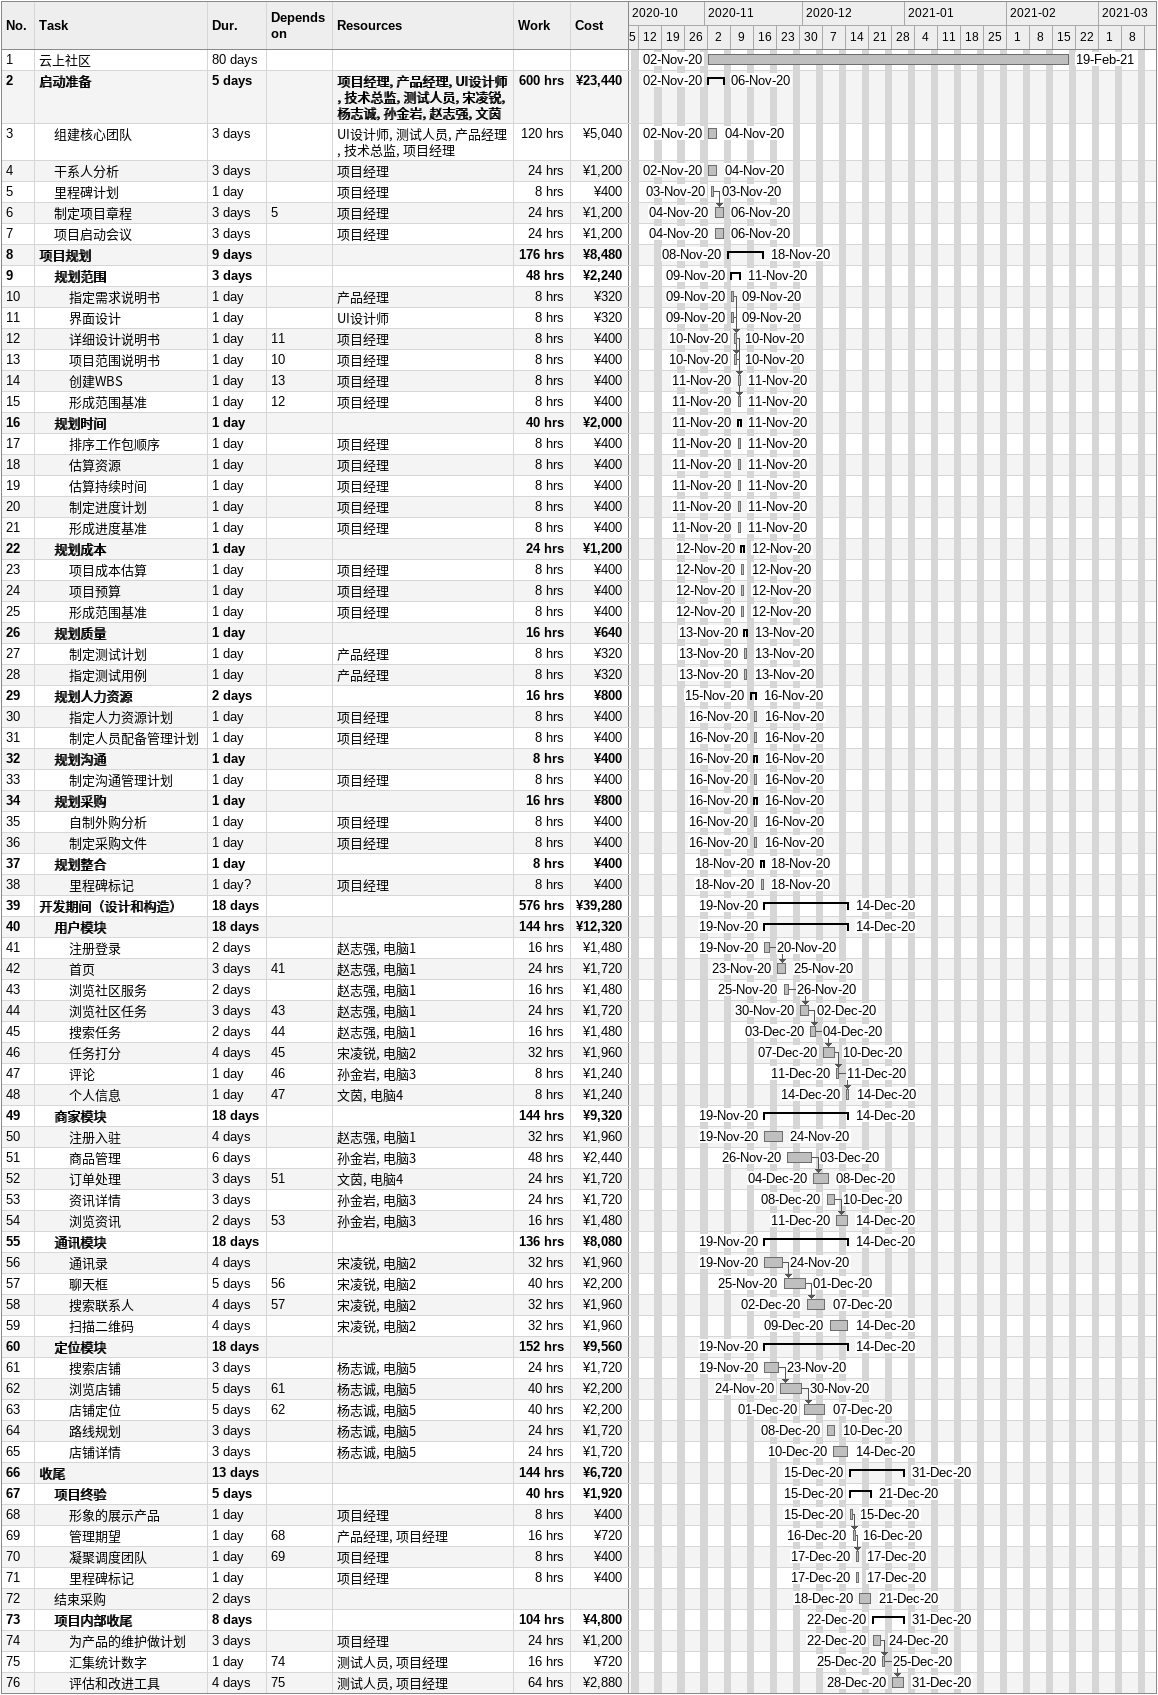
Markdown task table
| ID | Level | Task | Duration | Start | Finish | Predecessors | Resources | Work (h) | Cost (¥) |
|---|---|---|---|---|---|---|---|---|---|
| 1 | 1 | 云上社区 | 80d | 2020-11-02 | 2021-02-19 |  |  |  |  |
| 2 | 1 | **启动准备** | 5d | 2020-11-02 | 2020-11-06 |  | 项目经理, 产品经理, UI设计师, 技术总监, 测试人员, 宋凌锐, 杨志诚, 孙金岩, 赵志强, 文茵 | 600 | 23440 |
| 3 | 2 | 组建核心团队 | 3d | 2020-11-02 | 2020-11-04 |  | UI设计师, 测试人员, 产品经理, 技术总监, 项目经理 | 120 | 5040 |
| 4 | 2 | 干系人分析 | 3d | 2020-11-02 | 2020-11-04 |  | 项目经理 | 24 | 1200 |
| 5 | 2 | 里程碑计划 | 1d | 2020-11-03 | 2020-11-03 |  | 项目经理 | 8 | 400 |
| 6 | 2 | 制定项目章程 | 3d | 2020-11-04 | 2020-11-06 | 5 | 项目经理 | 24 | 1200 |
| 7 | 2 | 项目启动会议 | 3d | 2020-11-04 | 2020-11-06 |  | 项目经理 | 24 | 1200 |
| 8 | 1 | **项目规划** | 9d | 2020-11-08 | 2020-11-18 |  |  | 176 | 8480 |
| 9 | 2 | **规划范围** | 3d | 2020-11-09 | 2020-11-11 |  |  | 48 | 2240 |
| 10 | 3 | 指定需求说明书 | 1d | 2020-11-09 | 2020-11-09 |  | 产品经理 | 8 | 320 |
| 11 | 3 | 界面设计 | 1d | 2020-11-09 | 2020-11-09 |  | UI设计师 | 8 | 320 |
| 12 | 3 | 详细设计说明书 | 1d | 2020-11-10 | 2020-11-10 | 11 | 项目经理 | 8 | 400 |
| 13 | 3 | 项目范围说明书 | 1d | 2020-11-10 | 2020-11-10 | 10 | 项目经理 | 8 | 400 |
| 14 | 3 | 创建WBS | 1d | 2020-11-11 | 2020-11-11 | 13 | 项目经理 | 8 | 400 |
| 15 | 3 | 形成范围基准 | 1d | 2020-11-11 | 2020-11-11 | 12 | 项目经理 | 8 | 400 |
| 16 | 2 | **规划时间** | 1d | 2020-11-11 | 2020-11-11 |  |  | 40 | 2000 |
| 17 | 3 | 排序工作包顺序 | 1d | 2020-11-11 | 2020-11-11 |  | 项目经理 | 8 | 400 |
| 18 | 3 | 估算资源 | 1d | 2020-11-11 | 2020-11-11 |  | 项目经理 | 8 | 400 |
| 19 | 3 | 估算持续时间 | 1d | 2020-11-11 | 2020-11-11 |  | 项目经理 | 8 | 400 |
| 20 | 3 | 制定进度计划 | 1d | 2020-11-11 | 2020-11-11 |  | 项目经理 | 8 | 400 |
| 21 | 3 | 形成进度基准 | 1d | 2020-11-11 | 2020-11-11 |  | 项目经理 | 8 | 400 |
| 22 | 2 | **规划成本** | 1d | 2020-11-12 | 2020-11-12 |  |  | 24 | 1200 |
| 23 | 3 | 项目成本估算 | 1d | 2020-11-12 | 2020-11-12 |  | 项目经理 | 8 | 400 |
| 24 | 3 | 项目预算 | 1d | 2020-11-12 | 2020-11-12 |  | 项目经理 | 8 | 400 |
| 25 | 3 | 形成范围基准 | 1d | 2020-11-12 | 2020-11-12 |  | 项目经理 | 8 | 400 |
| 26 | 2 | **规划质量** | 1d | 2020-11-13 | 2020-11-13 |  |  | 16 | 640 |
| 27 | 3 | 制定测试计划 | 1d | 2020-11-13 | 2020-11-13 |  | 产品经理 | 8 | 320 |
| 28 | 3 | 指定测试用例 | 1d | 2020-11-13 | 2020-11-13 |  | 产品经理 | 8 | 320 |
| 29 | 2 | **规划人力资源** | 2d | 2020-11-15 | 2020-11-16 |  |  | 16 | 800 |
| 30 | 3 | 指定人力资源计划 | 1d | 2020-11-16 | 2020-11-16 |  | 项目经理 | 8 | 400 |
| 31 | 3 | 制定人员配备管理计划 | 1d | 2020-11-16 | 2020-11-16 |  | 项目经理 | 8 | 400 |
| 32 | 2 | **规划沟通** | 1d | 2020-11-16 | 2020-11-16 |  |  | 8 | 400 |
| 33 | 3 | 制定沟通管理计划 | 1d | 2020-11-16 | 2020-11-16 |  | 项目经理 | 8 | 400 |
| 34 | 2 | **规划采购** | 1d | 2020-11-16 | 2020-11-16 |  |  | 16 | 800 |
| 35 | 3 | 自制外购分析 | 1d | 2020-11-16 | 2020-11-16 |  | 项目经理 | 8 | 400 |
| 36 | 3 | 制定采购文件 | 1d | 2020-11-16 | 2020-11-16 |  | 项目经理 | 8 | 400 |
| 37 | 2 | **规划整合** | 1d | 2020-11-18 | 2020-11-18 |  |  | 8 | 400 |
| 38 | 3 | 里程碑标记 | 1d? | 2020-11-18 | 2020-11-18 |  | 项目经理 | 8 | 400 |
| 39 | 1 | **开发期间（设计和构造）** | 18d | 2020-11-19 | 2020-12-14 |  |  | 576 | 39280 |
| 40 | 2 | **用户模块** | 18d | 2020-11-19 | 2020-12-14 |  |  | 144 | 12320 |
| 41 | 3 | 注册登录 | 2d | 2020-11-19 | 2020-11-20 |  | 赵志强, 电脑1 | 16 | 1480 |
| 42 | 3 | 首页 | 3d | 2020-11-23 | 2020-11-25 | 41 | 赵志强, 电脑1 | 24 | 1720 |
| 43 | 3 | 浏览社区服务 | 2d | 2020-11-25 | 2020-11-26 |  | 赵志强, 电脑1 | 16 | 1480 |
| 44 | 3 | 浏览社区任务 | 3d | 2020-11-30 | 2020-12-02 | 43 | 赵志强, 电脑1 | 24 | 1720 |
| 45 | 3 | 搜索任务 | 2d | 2020-12-03 | 2020-12-04 | 44 | 赵志强, 电脑1 | 16 | 1480 |
| 46 | 3 | 任务打分 | 4d | 2020-12-07 | 2020-12-10 | 45 | 宋凌锐, 电脑2 | 32 | 1960 |
| 47 | 3 | 评论 | 1d | 2020-12-11 | 2020-12-11 | 46 | 孙金岩, 电脑3 | 8 | 1240 |
| 48 | 3 | 个人信息 | 1d | 2020-12-14 | 2020-12-14 | 47 | 文茵, 电脑4 | 8 | 1240 |
| 49 | 2 | **商家模块** | 18d | 2020-11-19 | 2020-12-14 |  |  | 144 | 9320 |
| 50 | 3 | 注册入驻 | 4d | 2020-11-19 | 2020-11-24 |  | 赵志强, 电脑1 | 32 | 1960 |
| 51 | 3 | 商品管理 | 6d | 2020-11-26 | 2020-12-03 |  | 孙金岩, 电脑3 | 48 | 2440 |
| 52 | 3 | 订单处理 | 3d | 2020-12-04 | 2020-12-08 | 51 | 文茵, 电脑4 | 24 | 1720 |
| 53 | 3 | 资讯详情 | 3d | 2020-12-08 | 2020-12-10 |  | 孙金岩, 电脑3 | 24 | 1720 |
| 54 | 3 | 浏览资讯 | 2d | 2020-12-11 | 2020-12-14 | 53 | 孙金岩, 电脑3 | 16 | 1480 |
| 55 | 2 | **通讯模块** | 18d | 2020-11-19 | 2020-12-14 |  |  | 136 | 8080 |
| 56 | 3 | 通讯录 | 4d | 2020-11-19 | 2020-11-24 |  | 宋凌锐, 电脑2 | 32 | 1960 |
| 57 | 3 | 聊天框 | 5d | 2020-11-25 | 2020-12-01 | 56 | 宋凌锐, 电脑2 | 40 | 2200 |
| 58 | 3 | 搜索联系人 | 4d | 2020-12-02 | 2020-12-07 | 57 | 宋凌锐, 电脑2 | 32 | 1960 |
| 59 | 3 | 扫描二维码 | 4d | 2020-12-09 | 2020-12-14 |  | 宋凌锐, 电脑2 | 32 | 1960 |
| 60 | 2 | **定位模块** | 18d | 2020-11-19 | 2020-12-14 |  |  | 152 | 9560 |
| 61 | 3 | 搜索店铺 | 3d | 2020-11-19 | 2020-11-23 |  | 杨志诚, 电脑5 | 24 | 1720 |
| 62 | 3 | 浏览店铺 | 5d | 2020-11-24 | 2020-11-30 | 61 | 杨志诚, 电脑5 | 40 | 2200 |
| 63 | 3 | 店铺定位 | 5d | 2020-12-01 | 2020-12-07 | 62 | 杨志诚, 电脑5 | 40 | 2200 |
| 64 | 3 | 路线规划 | 3d | 2020-12-08 | 2020-12-10 |  | 杨志诚, 电脑5 | 24 | 1720 |
| 65 | 3 | 店铺详情 | 3d | 2020-12-10 | 2020-12-14 |  | 杨志诚, 电脑5 | 24 | 1720 |
| 66 | 1 | **收尾** | 13d | 2020-12-15 | 2020-12-31 |  |  | 144 | 6720 |
| 67 | 2 | **项目终验** | 5d | 2020-12-15 | 2020-12-21 |  |  | 40 | 1920 |
| 68 | 3 | 形象的展示产品 | 1d | 2020-12-15 | 2020-12-15 |  | 项目经理 | 8 | 400 |
| 69 | 3 | 管理期望 | 1d | 2020-12-16 | 2020-12-16 | 68 | 产品经理, 项目经理 | 16 | 720 |
| 70 | 3 | 凝聚调度团队 | 1d | 2020-12-17 | 2020-12-17 | 69 | 项目经理 | 8 | 400 |
| 71 | 3 | 里程碑标记 | 1d | 2020-12-17 | 2020-12-17 |  | 项目经理 | 8 | 400 |
| 72 | 2 | 结束采购 | 2d | 2020-12-18 | 2020-12-21 |  |  |  |  |
| 73 | 2 | **项目内部收尾** | 8d | 2020-12-22 | 2020-12-31 |  |  | 104 | 4800 |
| 74 | 3 | 为产品的维护做计划 | 3d | 2020-12-22 | 2020-12-24 |  | 项目经理 | 24 | 1200 |
| 75 | 3 | 汇集统计数字 | 1d | 2020-12-25 | 2020-12-25 | 74 | 测试人员, 项目经理 | 16 | 720 |
| 76 | 3 | 评估和改进工具 | 4d | 2020-12-28 | 2020-12-31 | 75 | 测试人员, 项目经理 | 64 | 2880 |
